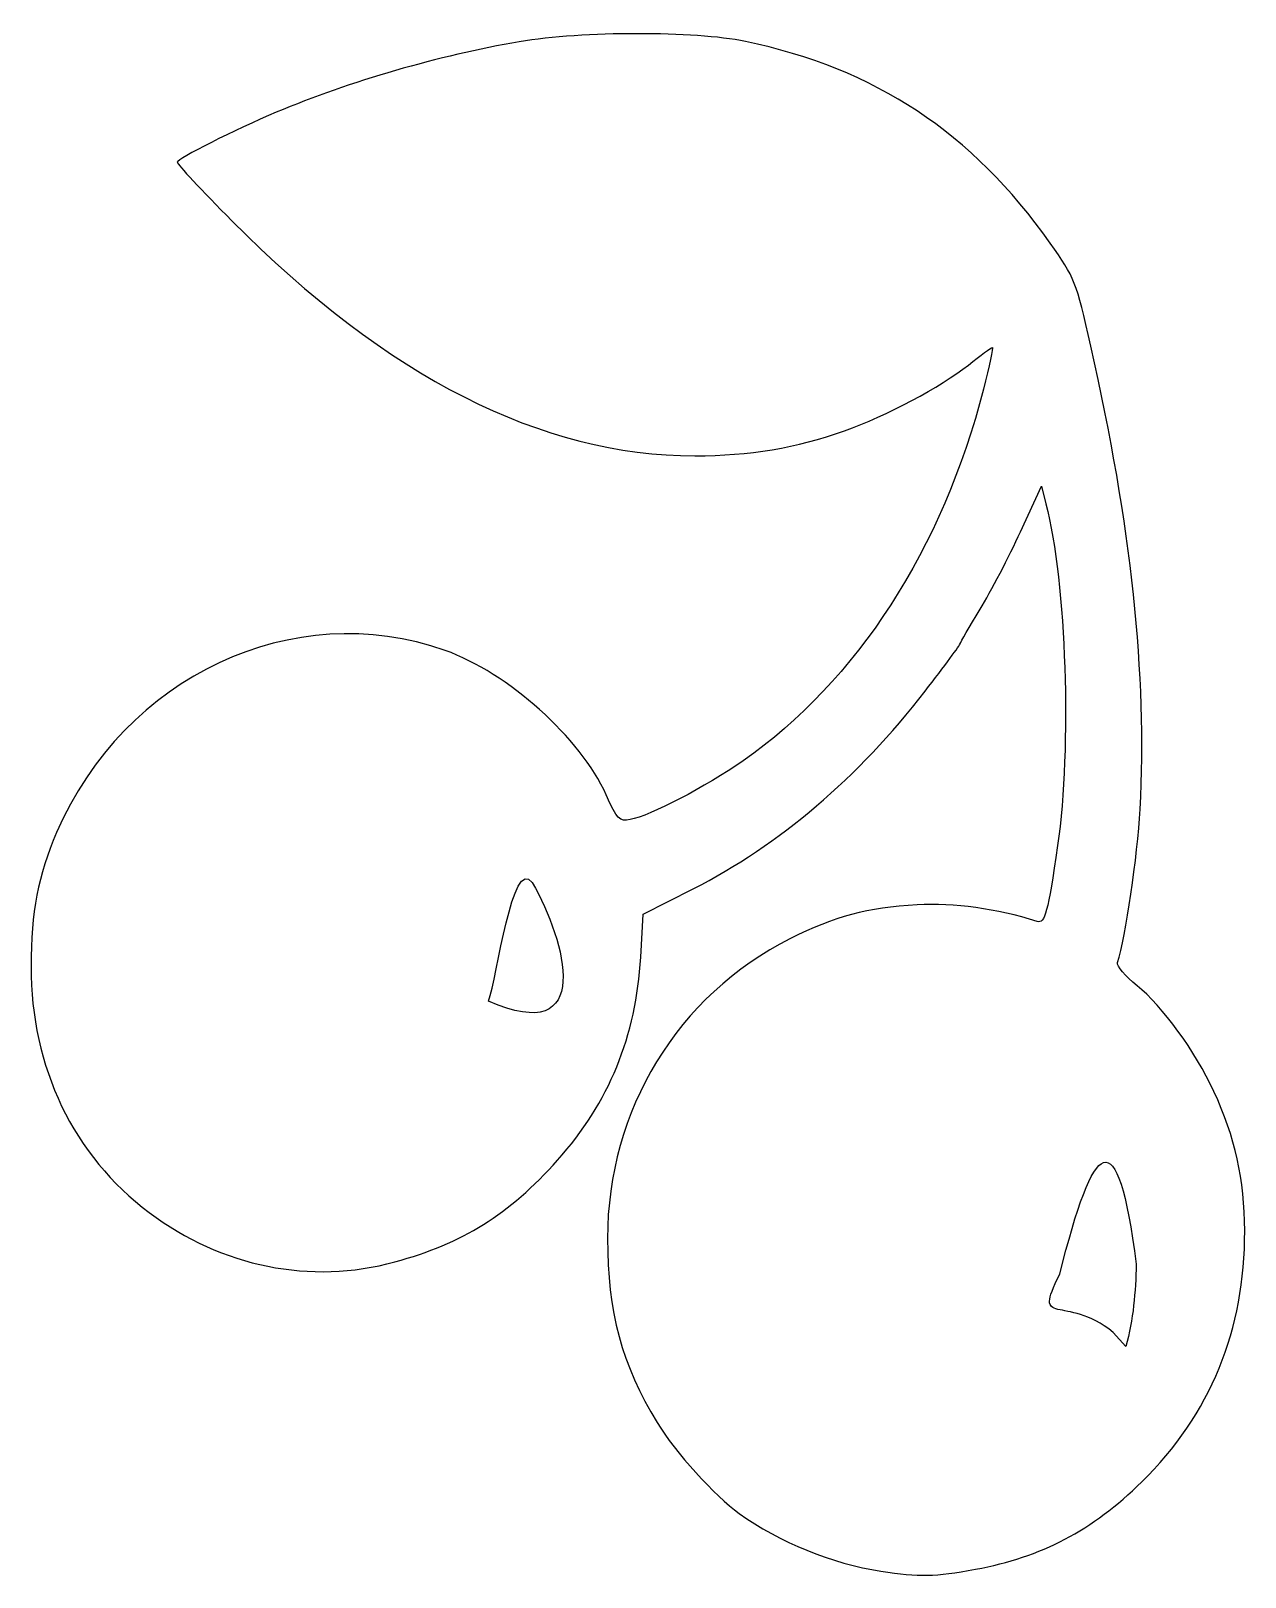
# Model space of a CAD drawing. Header units: centimetres. Extents: x -11.8 to -0.1, y -11.4 to 3.5.
import ezdxf

# ---------------------------------------------------------------- set-up
doc = ezdxf.new("R2010")
doc.units = ezdxf.units.CM
doc.header["$MEASUREMENT"] = 0
doc.layers.add('Layer 1', color=7, linetype='Continuous')

msp = doc.modelspace()

# ---------------------------------------------------------------- linework, layer by layer
at = {"layer": 'Layer 1'}
for points, knots in [([(-3.65116, -11.34714), (-4.12154, -11.27522), (-4.62887, -11.06901), (-5.01767, -10.79171), (-5.01767, -10.79171), (-5.24729, -10.62793), (-5.63526, -10.19793), (-5.80779, -9.91599), (-5.80779, -9.91599), (-6.14706, -9.36158), (-6.28584, -8.84676), (-6.28584, -8.14265), (-6.28584, -8.14265), (-6.28584, -6.9068), (-5.61108, -5.80101), (-4.52355, -5.25462), (-4.52355, -5.25462), (-4.09495, -5.03928), (-3.787, -4.95746), (-3.30032, -4.92962), (-3.30032, -4.92962), (-2.9441, -4.90924), (-2.53648, -4.96554), (-2.14399, -5.08933), (-2.14399, -5.08933), (-2.07109, -5.11232), (-2.04238, -5.00497), (-1.94862, -4.35891), (-1.94862, -4.35891), (-1.81024, -3.40536), (-1.86379, -1.83447), (-2.06092, -1.06475), (-2.06092, -1.06475), (-2.06092, -1.06475), (-2.1044, -0.89498), (-2.1044, -0.89498), (-2.1044, -0.89498), (-2.1044, -0.89498), (-2.30515, -1.33466), (-2.30515, -1.33466), (-2.30515, -1.33466), (-2.41557, -1.57649), (-2.59136, -1.91296), (-2.69579, -2.08238), (-2.69579, -2.08238), (-2.80022, -2.2518), (-2.88567, -2.39979), (-2.88567, -2.41124), (-2.88567, -2.41124), (-2.88567, -2.4227), (-3.03872, -2.63003), (-3.22578, -2.87198), (-3.22578, -2.87198), (-3.86946, -3.70454), (-4.62919, -4.35132), (-5.46128, -4.77513), (-5.46128, -4.77513), (-5.46128, -4.77513), (-5.94289, -5.02043), (-5.94289, -5.02043), (-5.94289, -5.02043), (-5.94289, -5.02043), (-5.96601, -5.43383), (-5.96601, -5.43383), (-5.96601, -5.43383), (-6.00846, -6.19294), (-6.27217, -6.83643), (-6.76708, -7.38854), (-6.76708, -7.38854), (-7.23731, -7.91312), (-7.67911, -8.18913), (-8.33589, -8.36866), (-8.33589, -8.36866), (-9.14514, -8.58987), (-10.0027, -8.41774), (-10.70258, -7.89361), (-10.70258, -7.89361), (-11.43293, -7.34667), (-11.8429, -6.49296), (-11.8416, -5.52174), (-11.8416, -5.52174), (-11.8409, -4.99991), (-11.77312, -4.64607), (-11.59477, -4.23327), (-11.59477, -4.23327), (-10.94377, -2.72653), (-9.31375, -1.96267), (-7.85073, -2.47874), (-7.85073, -2.47874), (-7.24853, -2.69116), (-6.54208, -3.32377), (-6.29864, -3.8686), (-6.29864, -3.8686), (-6.19123, -4.10898), (-6.17324, -4.1276), (-6.06731, -4.10795), (-6.06731, -4.10795), (-5.87515, -4.07233), (-5.34067, -3.79421), (-4.97894, -3.54162), (-4.97894, -3.54162), (-3.88331, -2.77656), (-3.05318, -1.49346), (-2.6624, 0.03898), (-2.6624, 0.03898), (-2.60604, 0.26001), (-2.56753, 0.44085), (-2.57682, 0.44085), (-2.57682, 0.44085), (-2.58612, 0.44085), (-2.69007, 0.36432), (-2.80782, 0.27079), (-2.80782, 0.27079), (-3.0747, 0.05881), (-3.59815, -0.21918), (-4.00067, -0.3627), (-4.00067, -0.3627), (-4.46426, -0.52799), (-4.91712, -0.60354), (-5.44423, -0.60354), (-5.44423, -0.60354), (-6.92049, -0.60354), (-8.41165, 0.15282), (-9.90582, 1.65952), (-9.90582, 1.65952), (-10.19543, 1.95155), (-10.43239, 2.20521), (-10.43239, 2.2232), (-10.43239, 2.2232), (-10.43239, 2.25721), (-9.87456, 2.53913), (-9.47868, 2.70519), (-9.47868, 2.70519), (-8.76719, 3.00364), (-7.90642, 3.25298), (-7.13588, 3.38383), (-7.13588, 3.38383), (-6.52614, 3.48738), (-5.44794, 3.48897), (-4.95715, 3.38705), (-4.95715, 3.38705), (-3.70771, 3.12757), (-2.77109, 2.50851), (-2.02042, 1.44602), (-2.02042, 1.44602), (-1.78073, 1.10676), (-1.77015, 1.07998), (-1.62821, 0.45361), (-1.62821, 0.45361), (-1.23582, -1.27802), (-1.08316, -2.71217), (-1.15339, -4.00709), (-1.15339, -4.00709), (-1.17815, -4.46359), (-1.29183, -5.23901), (-1.37009, -5.48522), (-1.37009, -5.48522), (-1.38017, -5.51693), (-1.29584, -5.61656), (-1.1817, -5.70778), (-1.1817, -5.70778), (-0.94121, -5.9), (-0.62003, -6.34173), (-0.44166, -6.72559), (-0.44166, -6.72559), (-0.23719, -7.16561), (-0.14658, -7.57538), (-0.14474, -8.06835), (-0.14474, -8.06835), (-0.14119, -9.0202), (-0.47786, -9.84143), (-1.13623, -10.4869), (-1.13623, -10.4869), (-1.61425, -10.95554), (-2.10297, -11.21237), (-2.73786, -11.32856), (-2.73786, -11.32856), (-3.13667, -11.40155), (-3.27667, -11.4044), (-3.65116, -11.34714)], [0, 0, 0, 0, 0.02173913, 0.02173913, 0.02173913, 0.02173913, 0.04347826, 0.04347826, 0.04347826, 0.04347826, 0.06521739, 0.06521739, 0.06521739, 0.06521739, 0.08695652, 0.08695652, 0.08695652, 0.08695652, 0.10869565, 0.10869565, 0.10869565, 0.10869565, 0.13043478, 0.13043478, 0.13043478, 0.13043478, 0.15217391, 0.15217391, 0.15217391, 0.15217391, 0.17391304, 0.17391304, 0.17391304, 0.17391304, 0.19565217, 0.19565217, 0.19565217, 0.19565217, 0.2173913, 0.2173913, 0.2173913, 0.2173913, 0.23913043, 0.23913043, 0.23913043, 0.23913043, 0.26086957, 0.26086957, 0.26086957, 0.26086957, 0.2826087, 0.2826087, 0.2826087, 0.2826087, 0.30434783, 0.30434783, 0.30434783, 0.30434783, 0.32608696, 0.32608696, 0.32608696, 0.32608696, 0.34782609, 0.34782609, 0.34782609, 0.34782609, 0.36956522, 0.36956522, 0.36956522, 0.36956522, 0.39130435, 0.39130435, 0.39130435, 0.39130435, 0.41304348, 0.41304348, 0.41304348, 0.41304348, 0.43478261, 0.43478261, 0.43478261, 0.43478261, 0.45652174, 0.45652174, 0.45652174, 0.45652174, 0.47826087, 0.47826087, 0.47826087, 0.47826087, 0.5, 0.5, 0.5, 0.5, 0.52173913, 0.52173913, 0.52173913, 0.52173913, 0.54347826, 0.54347826, 0.54347826, 0.54347826, 0.56521739, 0.56521739, 0.56521739, 0.56521739, 0.58695652, 0.58695652, 0.58695652, 0.58695652, 0.60869565, 0.60869565, 0.60869565, 0.60869565, 0.63043478, 0.63043478, 0.63043478, 0.63043478, 0.65217391, 0.65217391, 0.65217391, 0.65217391, 0.67391304, 0.67391304, 0.67391304, 0.67391304, 0.69565217, 0.69565217, 0.69565217, 0.69565217, 0.7173913, 0.7173913, 0.7173913, 0.7173913, 0.73913043, 0.73913043, 0.73913043, 0.73913043, 0.76086957, 0.76086957, 0.76086957, 0.76086957, 0.7826087, 0.7826087, 0.7826087, 0.7826087, 0.80434783, 0.80434783, 0.80434783, 0.80434783, 0.82608696, 0.82608696, 0.82608696, 0.82608696, 0.84782609, 0.84782609, 0.84782609, 0.84782609, 0.86956522, 0.86956522, 0.86956522, 0.86956522, 0.89130435, 0.89130435, 0.89130435, 0.89130435, 0.91304348, 0.91304348, 0.91304348, 0.91304348, 0.93478261, 0.93478261, 0.93478261, 0.93478261, 0.95652174, 0.95652174, 0.95652174, 0.95652174, 1, 1, 1, 1]), ([(-7.01054, -4.71301), (-7.20424, -4.45232), (-7.34708, -5.62785), (-7.43316, -5.85613), (-7.43316, -5.85613), (-6.40518, -6.30997), (-6.6875, -5.281), (-7.01054, -4.71301)], [0, 0, 0, 0, 0.33333333, 0.33333333, 0.33333333, 0.33333333, 1, 1, 1, 1]), ([(-1.18956, -8.38995), (-1.37467, -6.96257), (-1.59934, -7.17412), (-1.9276, -8.48809), (-1.9276, -8.48809), (-2.197, -9.01974), (-1.87781, -8.66998), (-1.41249, -9.04748), (-1.41249, -9.04748), (-1.41249, -9.04748), (-1.28924, -9.18302), (-1.28924, -9.18302), (-1.28924, -9.18302), (-1.21767, -8.92421), (-1.19728, -8.65737), (-1.18956, -8.38995)], [0, 0, 0, 0, 0.2, 0.2, 0.2, 0.2, 0.4, 0.4, 0.4, 0.4, 0.6, 0.6, 0.6, 0.6, 1, 1, 1, 1])]:
    msp.add_open_spline(points, degree=3, knots=knots, dxfattribs=at)

doc.saveas('drawing.dxf')
